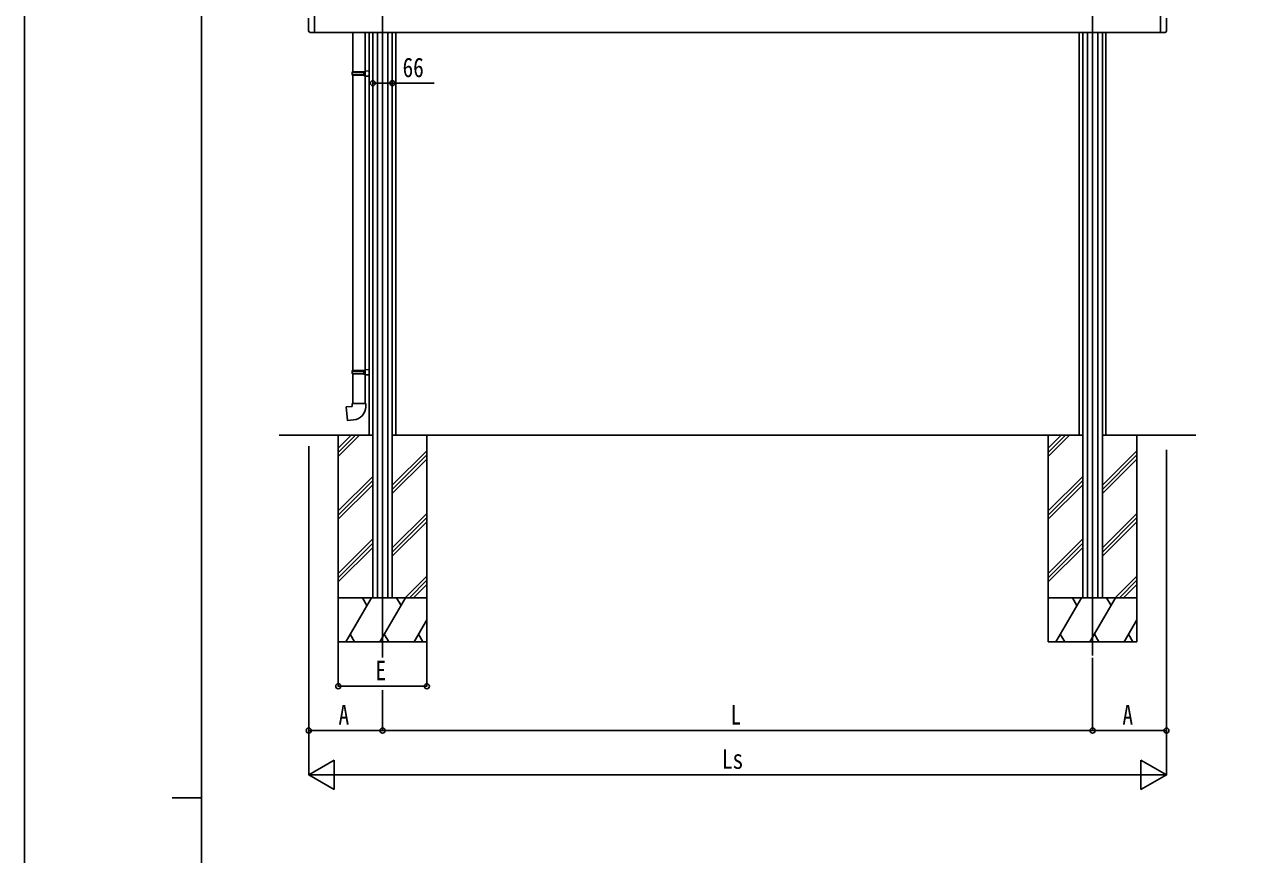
# Model space of a CAD drawing. Units: millimetres, scale not verified. Extents: x -8410 to 8410, y -5940 to 5940.
# Drawn here: x -8410 to -4275, y 58 to 2869 of the extents above; entities that cross this region are included whole.
import ezdxf
from ezdxf.enums import TextEntityAlignment as Align

# ---------------------------------------------------------------- set-up
doc = ezdxf.new("R2010")
doc.units = ezdxf.units.MM
doc.header["$LTSCALE"] = 30
for name, color, linetype in [('0-3_YKK_12', 2, 'Continuous'), ('0-4_YKK_13', 4, 'Continuous'), ('0-5_YKK_A1', 4, 'Continuous'), ('0-6_YKK_D', 6, 'Continuous'), ('0-7_YKK_ZWAK', 7, 'Continuous')]:
    doc.layers.add(name, color=color, linetype=linetype)
doc.styles.add('ＭＳ ゴシック', font='')
doc.styles.get('ＭＳ ゴシック').set_extended_font_data('MS Gothic')

msp = doc.modelspace()

# ---------------------------------------------------------------- linework, layer by layer
at = {"layer": '0-3_YKK_12'}
for p, q in [((-7197.39, 4071.03), (-7197.39, 827.46)), ((-4793.39, 4071.03), (-4793.39, 827.46)), ((-7197.39, 3746.18), (-7197.39, 725.1)), ((-4793.39, 3746.18), (-4793.39, 732.06))]:
    msp.add_line(p, q, dxfattribs=at)
at = {"layer": '0-4_YKK_13'}
for p, q in [((-7447.89, 2847.25), (-7447.89, 2890.16)), ((-4542.89, 2847.25), (-4542.89, 2890.16)), ((-7427.39, 2840.96), (-7442.68, 2841.76)), ((-7298.59, 2841.46), (-7298.59, 2708.26)), ((-7256.59, 2710.82), (-7256.59, 2841.46)), ((-4563.39, 2840.96), (-4548.11, 2841.76)), ((-7300.59, 2706.26), (-7299.59, 2708.26)), ((-7300.59, 2706.26), (-7256.59, 2706.26)), ((-7300.59, 2706.26), (-7300.59, 2698.26)), ((-7300.59, 2698.26), (-7256.59, 2698.26)), ((-7300.59, 2698.26), (-7299.59, 2696.26)), ((-7299.59, 2708.26), (-7256.59, 2708.26)), ((-7299.59, 2696.26), (-7256.59, 2696.26)), ((-7298.59, 2696.26), (-7298.59, 1697.03)), ((-7261.07, 2706.26), (-7261.5, 2708.26)), ((-7258.59, 2710.76), (-7242.59, 2711.23)), ((-7258.59, 2708.76), (-7258.59, 2710.76)), ((-7258.59, 2708.76), (-7256.59, 2708.76)), ((-7258.59, 2693.76), (-7258.59, 2695.76)), ((-7258.59, 2693.76), (-7242.59, 2693.29)), ((-7256.59, 2708.26), (-7256.59, 2707.71)), ((-7256.59, 1699.59), (-7256.59, 2693.7)), ((-7242.59, 2711.23), (-7242.59, 2693.29)), ((-7300.59, 1695.03), (-7299.59, 1697.03)), ((-7299.59, 1697.03), (-7256.59, 1697.03)), ((-7261.07, 1695.03), (-7261.5, 1697.03)), ((-7258.59, 1699.53), (-7242.59, 1700)), ((-7258.59, 1697.53), (-7258.59, 1699.53)), ((-7258.59, 1697.53), (-7256.59, 1697.53)), ((-7256.59, 1697.03), (-7256.59, 1696.48)), ((-7242.59, 1700), (-7242.59, 1682.06)), ((-7300.59, 1695.03), (-7256.59, 1695.03)), ((-7300.59, 1695.03), (-7300.59, 1687.03)), ((-7300.59, 1687.03), (-7256.59, 1687.03)), ((-7300.59, 1687.03), (-7299.59, 1685.03)), ((-7299.59, 1685.03), (-7256.59, 1685.03)), ((-7298.59, 1685.03), (-7298.59, 1585.03)), ((-7258.59, 1682.53), (-7258.59, 1684.53)), ((-7258.59, 1682.53), (-7242.59, 1682.06)), ((-7256.59, 1585.03), (-7256.59, 1682.47)), ((-7300.59, 1585.03), (-7254.59, 1585.03)), ((-7300.59, 1575.03), (-7300.59, 1585.03)), ((-7254.59, 1585.03), (-7254.59, 1574.12))]:
    msp.add_line(p, q, dxfattribs=at)
for points in [[(-7261.07, 2706.26), (-7261.07, 2698.26), (-7261.5, 2696.26)], [(-7258.59, 2695.76), (-7256.59, 2695.76), (-7256.59, 2708.76)], [(-7258.59, 1684.53), (-7256.59, 1684.53), (-7256.59, 1697.53)], [(-7261.07, 1695.03), (-7261.07, 1687.03), (-7261.5, 1685.03)], [(-7295.67, 1529.29), (-7316.51, 1527.46), (-7320.52, 1573.29), (-7300.59, 1575.03)]]:
    msp.add_lwpolyline(points, dxfattribs=at)
for centre, radius, start, end in [((-7442.39, 2847.25), 5.5, 180, 267), ((-4548.39, 2847.25), 5.5, 273, 0), ((-7299.59, 1574.12), 45, 275, 0)]:
    msp.add_arc(centre, radius, start, end, dxfattribs=at)
at = {"layer": '0-5_YKK_A1'}
for p, q in [((-7427.39, 3677.96), (-7427.39, 2840.96)), ((-4563.39, 3678.16), (-4563.39, 2840.96)), ((-7427.39, 2841.46), (-4563.39, 2841.46)), ((-7242.59, 2841.46), (-7242.59, 1477.46)), ((-7230.39, 2841.46), (-7230.39, 927.46)), ((-7214.89, 2841.46), (-7214.89, 927.46)), ((-7179.89, 2841.46), (-7179.89, 927.46)), ((-7164.39, 2841.46), (-7164.39, 927.46)), ((-7152.19, 2841.46), (-7152.19, 1477.46)), ((-4838.59, 2841.46), (-4838.59, 1477.46)), ((-4826.39, 2841.46), (-4826.39, 927.46)), ((-4810.89, 2841.46), (-4810.89, 927.46)), ((-4775.89, 2841.46), (-4775.89, 927.46)), ((-4760.39, 2841.46), (-4760.39, 927.46)), ((-4748.19, 2841.46), (-4748.19, 1477.46)), ((-7230.39, 1477.46), (-7547.39, 1477.46)), ((-7347.39, 1477.46), (-7347.39, 777.46)), ((-7347.39, 1433.48), (-7303.41, 1477.46)), ((-7347.39, 1419.34), (-7289.27, 1477.46)), ((-7347.39, 1405.2), (-7275.13, 1477.46)), ((-4826.39, 1477.46), (-7164.39, 1477.46)), ((-7047.39, 1477.46), (-7047.39, 777.46)), ((-4943.39, 1477.46), (-4943.39, 777.46)), ((-4943.39, 1433.48), (-4899.41, 1477.46)), ((-4943.39, 1419.34), (-4885.27, 1477.46)), ((-4943.39, 1405.2), (-4871.13, 1477.46)), ((-4443.39, 1477.46), (-4760.39, 1477.46)), ((-4643.39, 1477.46), (-4643.39, 777.46)), ((-7164.39, 1308.12), (-7047.39, 1425.12)), ((-7164.39, 1293.98), (-7047.39, 1410.97)), ((-4760.39, 1308.12), (-4643.39, 1425.12)), ((-4760.39, 1293.98), (-4643.39, 1410.97)), ((-7164.39, 1279.83), (-7047.39, 1396.83)), ((-4760.39, 1279.83), (-4643.39, 1396.83)), ((-7347.39, 1221.35), (-7230.39, 1338.35)), ((-7347.39, 1207.21), (-7230.39, 1324.21)), ((-4943.39, 1221.35), (-4826.39, 1338.35)), ((-4943.39, 1207.21), (-4826.39, 1324.21)), ((-7347.39, 1193.07), (-7230.39, 1310.07)), ((-4943.39, 1193.07), (-4826.39, 1310.07)), ((-7164.39, 1095.99), (-7047.39, 1212.99)), ((-4760.39, 1095.99), (-4643.39, 1212.99)), ((-7164.39, 1081.85), (-7047.39, 1198.84)), ((-7164.39, 1067.7), (-7047.39, 1184.7)), ((-4760.39, 1081.85), (-4643.39, 1198.84)), ((-4760.39, 1067.7), (-4643.39, 1184.7)), ((-7347.39, 1009.22), (-7230.39, 1126.22)), ((-4943.39, 1009.22), (-4826.39, 1126.22)), ((-7347.39, 995.08), (-7230.39, 1112.08)), ((-7347.39, 980.94), (-7230.39, 1097.94)), ((-4943.39, 995.08), (-4826.39, 1112.08)), ((-4943.39, 980.94), (-4826.39, 1097.94)), ((-7120.78, 927.46), (-7047.39, 1000.86)), ((-4716.78, 927.46), (-4643.39, 1000.86)), ((-7106.64, 927.46), (-7047.39, 986.71)), ((-7092.5, 927.46), (-7047.39, 972.57)), ((-4702.64, 927.46), (-4643.39, 986.71)), ((-4688.5, 927.46), (-4643.39, 972.57)), ((-7047.39, 927.46), (-7347.39, 927.46)), ((-7321.91, 777.46), (-7235.3, 927.46)), ((-7250.3, 901.48), (-7265.31, 927.46)), ((-7206.44, 777.46), (-7119.83, 927.46)), ((-7134.83, 901.48), (-7149.84, 927.47)), ((-4643.39, 927.46), (-4943.39, 927.46)), ((-4917.91, 777.46), (-4831.3, 927.46)), ((-4846.3, 901.48), (-4861.31, 927.46)), ((-4802.44, 777.46), (-4715.83, 927.46)), ((-4730.83, 901.48), (-4745.84, 927.47)), ((-7090.97, 777.46), (-7047.39, 852.93)), ((-4686.97, 777.46), (-4643.39, 852.93)), ((-7306.91, 803.44), (-7291.91, 777.46)), ((-7191.44, 803.44), (-7176.44, 777.46)), ((-7075.97, 803.44), (-7060.97, 777.46)), ((-4902.91, 803.44), (-4887.91, 777.46)), ((-4787.44, 803.44), (-4772.44, 777.46)), ((-4671.97, 803.44), (-4656.97, 777.46)), ((-7347.39, 777.46), (-7047.39, 777.46)), ((-4943.39, 777.46), (-4643.39, 777.46))]:
    msp.add_line(p, q, dxfattribs=at)
at = {"layer": '0-6_YKK_D'}
for p, q in [((-7230.39, 2708.44), (-7230.39, 2668.49)), ((-7164.39, 2708.44), (-7164.39, 2668.49)), ((-7447.39, 1440.86), (-7447.39, 476.46)), ((-4543.39, 1427.74), (-4543.39, 476.46)), ((-7347.39, 776.46), (-7347.39, 626.46)), ((-7047.39, 776.46), (-7047.39, 626.46)), ((-4793.39, 724.1), (-4793.39, 476.46)), ((-4793.39, 723.1), (-4793.39, 476.46)), ((-4543.39, 729.19), (-4543.39, 326.46)), ((-7447.39, 670.23), (-7447.39, 326.46)), ((-7347.39, 627.46), (-7047.39, 627.46)), ((-7197.39, 613.93), (-7197.39, 476.46)), ((-7197.39, 613.93), (-7197.39, 476.46)), ((-7197.39, 477.46), (-7447.39, 477.46)), ((-7197.39, 477.46), (-4793.39, 477.46)), ((-4793.39, 477.46), (-4543.39, 477.46)), ((-7447.39, 327.46), (-7360.79, 377.46)), ((-7360.79, 277.46), (-7360.79, 377.46)), ((-4543.39, 327.46), (-4630, 377.46)), ((-4630, 377.46), (-4630, 277.46)), ((-7447.39, 327.46), (-7360.79, 277.46)), ((-7447.39, 327.46), (-7274.19, 327.46)), ((-7347.39, 327.46), (-4643.39, 327.46)), ((-4543.39, 327.46), (-4716.6, 327.46)), ((-4543.39, 327.46), (-4630, 277.46))]:
    msp.add_line(p, q, dxfattribs=at)
msp.add_lwpolyline([(-7230.39, 2669.49), (-7164.39, 2669.49), (-7023.19, 2669.49)], dxfattribs=at)
for centre in [(-7230.39, 2669.49), (-7164.39, 2669.49), (-7347.39, 627.46), (-7047.39, 627.46), (-7447.39, 477.46), (-7197.39, 477.46), (-7197.39, 477.46), (-4793.39, 477.46), (-4793.39, 477.46), (-4543.39, 477.46)]:
    msp.add_circle(centre, 8.5, dxfattribs=at)
at = {"layer": '0-7_YKK_ZWAK'}
for p, q in [((-7809.96, -5050), (-7809.96, 5550)), ((-7909.96, 250), (-7809.96, 250))]:
    msp.add_line(p, q, dxfattribs=at)
msp.add_lwpolyline([(-8410, -5940), (8410, -5940), (8410, 5940), (-8410, 5940)], close=True, dxfattribs=at)

# ---------------------------------------------------------------- texts
at = {"layer": '0-6_YKK_D', "style": 'ＭＳ ゴシック', "width": 0.8}
for s, p in [('66', (-7129.59, 2670.29)), ('E', (-7221.39, 628.26)), ('A', (-7346.39, 478.26)), ('L', (-6019.39, 478.26)), ('A', (-4692.39, 478.26)), ('Ls', (-6048.19, 328.26))]:
    msp.add_text(s, height=65.98, dxfattribs=at).set_placement(p, align=Align.BOTTOM_LEFT)

doc.saveas('drawing.dxf')
